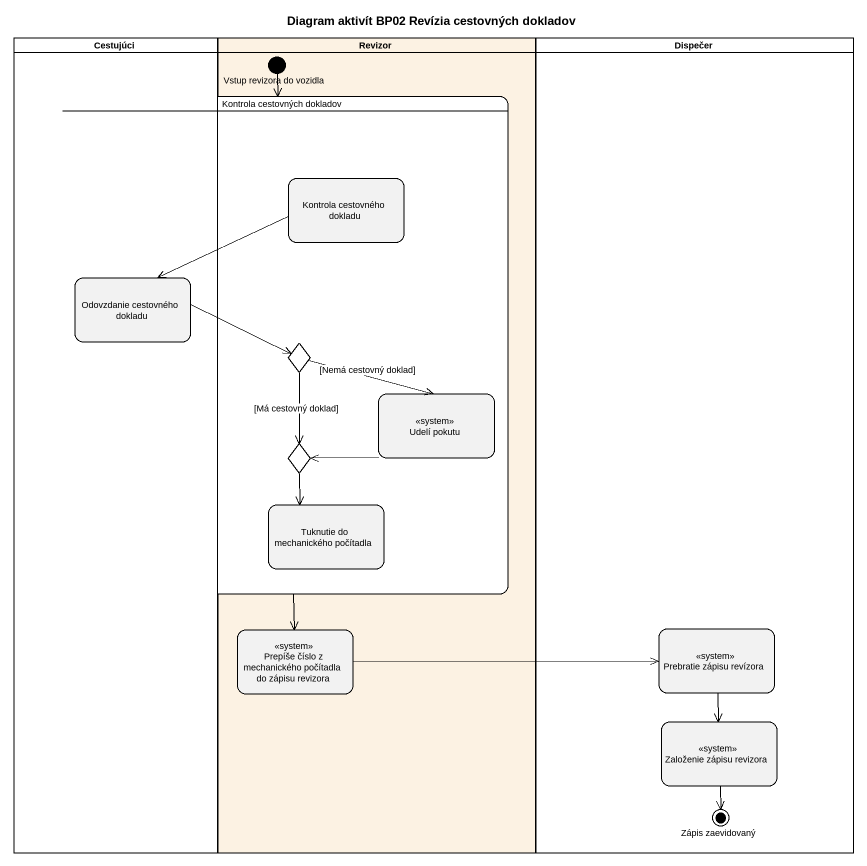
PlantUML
@startuml
title Diagram aktivít BP02 Revízia cestovných dokladov
hide empty description
state Cestujúci <<partition>> {
  state "Odovzdanie cestovného dokladu" as Odovzdanie_cestovného
}
state Revizor <<partition>> #FCF2E3 {
  state "Vstup revizora do vozidla" as Vstup_revizora_do_vozidla <<start>>
  state "Prepíše číslo z mechanického počítadla do zápisu revizora" as Prepíše_číslo_z <<system>>
}
state Dispečer <<partition>> {
  state "Prebratie zápisu revízora" as Prebratie_zápisu_revízora <<system>>
  state "Založenie zápisu revizora" as Založenie_zápisu_revizora <<system>>
  state "Zápis zaevidovaný" as Zápis_zaevidovaný <<end>>
}
state "Kontrola cestovných dokladov" as Kontrola_cestovných_dokladov {
  state "Kontrola cestovného dokladu" as Kontrola_cestovného_dokladu
  state choice1 <<choice>>
  state "Udelí pokutu" as Udelí_pokutu <<system>>
  state choice2 <<choice>>
  state "Tuknutie do mechanického počítadla" as Tuknutie_do_mechanického
}
Vstup_revizora_do_vozidla --> Kontrola_cestovných_dokladov
Kontrola_cestovných_dokladov --> Prepíše_číslo_z
Kontrola_cestovného_dokladu -left-> Odovzdanie_cestovného
Odovzdanie_cestovného -right-> choice1
choice1 -right-> Udelí_pokutu : [Nemá cestovný doklad]
choice1 --> choice2 : [Má cestovný doklad]
Udelí_pokutu -left-> choice2
choice2 --> Tuknutie_do_mechanického
Prepíše_číslo_z -right-> Prebratie_zápisu_revízora
Prebratie_zápisu_revízora --> Založenie_zápisu_revizora
Založenie_zápisu_revizora --> Zápis_zaevidovaný
@enduml
